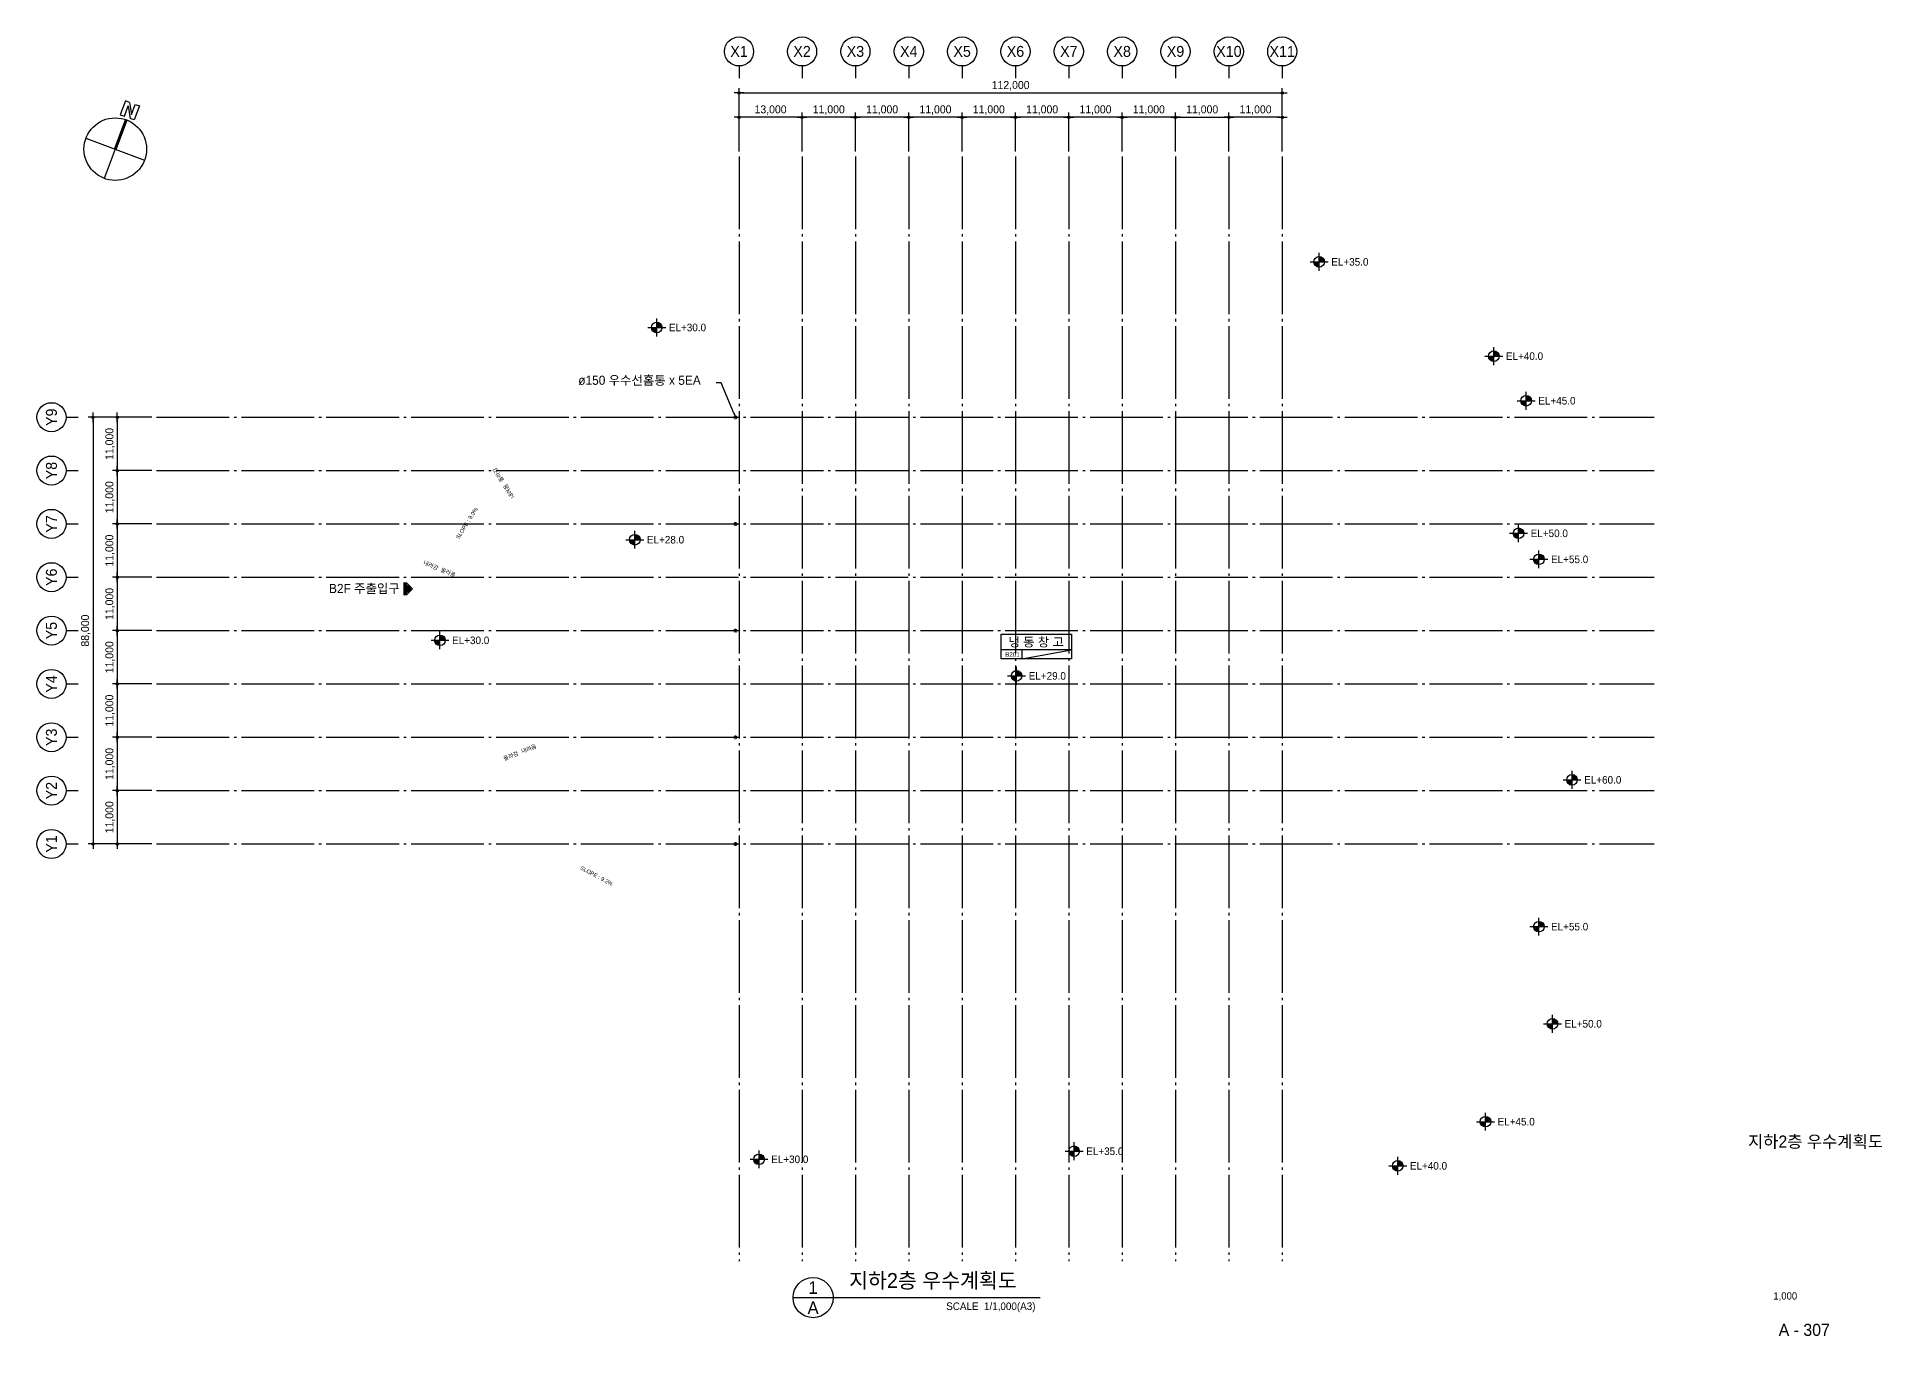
# Model space of a CAD drawing. Header units: millimetres. Extents: x 252222657 to 254795153, y 504225591 to 504550014.
# Drawn here: x 252735598 to 253116062, y 504282078 to 504550014 of the extents above; entities that cross this region are included whole.
import ezdxf
from ezdxf.enums import TextEntityAlignment as Align

# ---------------------------------------------------------------- set-up
doc = ezdxf.new("R2010")
doc.units = ezdxf.units.MM
for name, pattern in [('CEN', [35, 30, -2, 1, -2]), ('DASH', [0.75, 0.5, -0.25]), ('xr-plan-대풍(130620)$0$CEN', [62, 60, -1, 0, -1])]:
    doc.linetypes.add(name, pattern=pattern)
for name, color, linetype in [('4A.TEC CEN', 1, 'CEN'), ('4A.TEC DIM', 7, 'Continuous'), ('4A.TEC FORM-TEXT', 3, 'Continuous'), ('4A.TEC TEXT', 7, 'Continuous'), ('4A.TEC TEXT 1', 3, 'Continuous'), ('4A.TEC TEXT 2', 3, 'Continuous'), ('4A.TEC 심볼', 7, 'Continuous'), ('xr-plan-대풍(130620)$0$CEN', 1, 'xr-plan-대풍(130620)$0$CEN'), ('㈜SE&C TEXT 1', 3, 'Continuous'), ('㈜SE&C 심볼', 7, 'Continuous'), ('사이포닉0', 3, 'Continuous')]:
    doc.layers.add(name, color=color, linetype=linetype)
doc.styles.add('GHS', font='malgun.ttf')
doc.styles.add('SAMOO', font='')
doc.styles.add('나눔고딕', font='')
doc.styles.add('돋움', font='')
doc.styles.add('돋음체', font='')
doc.styles.add('울릉도L', font='')
doc.styles.get('SAMOO').set_extended_font_data('Dotum')
doc.styles.get('나눔고딕').set_extended_font_data('Dotum')
doc.styles.get('돋움').set_extended_font_data('Dotum')
doc.styles.get('돋음체').set_extended_font_data('Dotum')
doc.styles.get('울릉도L').set_extended_font_data('Dotum')
doc.dimstyles.new('DIM_600(외부치수)', dxfattribs={"dimscale": 400, "dimtxt": 3.3, "dimasz": 1, "dimexe": 2, "dimexo": 2, "dimgap": 1, "dimtad": 1, "dimdec": 0, "dimdsep": 46, "dimlunit": 6, "dimtxsty": '나눔고딕', "dimblk1": 'DIMDOT', "dimblk2": 'DIMDOT', "dimsah": 1, "dimcen": 2.5, "dimdle": 1.5, "dimclrd": 8, "dimclre": 8, "dimclrt": 3, "dimadec": 0, "dimazin": 0, "dimtfac": 1, "dimtdec": 0, "dimtix": 1, "dimtmove": 2, "dimatfit": 3, "dimldrblk": 'DIMDOT', "dimfxl": 1, "dimtvp": 1, "dimtolj": 1, "dimtzin": 0, "dimarcsym": 0})

# ---------------------------------------------------------------- blocks, each defined once
blk = doc.blocks.new('DIMDOT')
at = {"color": 0}
blk.add_line((-2, 0), (2, 0), dxfattribs=at)
for radius in [0.5, 0.25]:
    blk.add_circle((0, 0), radius, dxfattribs=at)
blk = doc.blocks.new('*D140')
at = {"layer": '4A.TEC DIM', "color": 8, "lineweight": -2}
for p, q in [((169308, -38163), (169308, -25069)), ((169808, -26069), (280808, -26069)), ((281308, -38163), (281308, -25069))]:
    blk.add_line(p, q, dxfattribs=at)
at = {"layer": 'Defpoints', "color": 0}
for p in [(281308, -26069), (169308, -39163), (281308, -39163)]:
    blk.add_point(p, dxfattribs=at)
at = {"layer": '4A.TEC DIM', "color": 8, "lineweight": -2, "xscale": 500, "yscale": 500, "zscale": 500, "rotation": 180}
blk.add_blockref('DIMDOT', (169308, -26069), dxfattribs=at)
at = {"layer": '4A.TEC DIM', "color": 8, "lineweight": -2, "xscale": 500, "yscale": 500, "zscale": 500}
blk.add_blockref('DIMDOT', (281308, -26069), dxfattribs=at)
at = {"layer": '4A.TEC DIM', "color": 3, "insert": (225308, -24584), "char_height": 1650, "attachment_point": 5, "style": '나눔고딕'}
blk.add_mtext('\\A1;112,000', dxfattribs=at)
blk = doc.blocks.new('ccs122')
at = {"layer": '4A.TEC 심볼'}
blk.add_line((0, 8), (0, 3), dxfattribs=at)
blk.add_circle((0, 14), 6, dxfattribs=at)
at = {"layer": '4A.TEC TEXT 2', "color": 3, "style": 'GHS'}
blk.add_attdef('NO', text='', height=4.5, dxfattribs=at).set_placement((-0.01, 14.02), align=Align.MIDDLE_CENTER)
blk = doc.blocks.new('*D141')
at = {"layer": '4A.TEC DIM', "color": 8, "lineweight": -2}
for p, q in [((48195, -103937), (40113, -103937)), ((41113, -104437), (41113, -114437)), ((48195, -114937), (40113, -114937))]:
    blk.add_line(p, q, dxfattribs=at)
at = {"layer": 'Defpoints', "color": 0}
for p in [(49195, -103937), (41113, -114937), (49195, -114937)]:
    blk.add_point(p, dxfattribs=at)
at = {"layer": '4A.TEC DIM', "color": 8, "lineweight": -2, "xscale": 500, "yscale": 500, "zscale": 500}
for p, rotation in [((41113, -103937), 90), ((41113, -114937), 270)]:
    blk.add_blockref('DIMDOT', p, dxfattribs=dict(at, rotation=rotation))
at = {"layer": '4A.TEC DIM', "color": 3, "insert": (39628, -109437), "char_height": 1650, "attachment_point": 5, "rotation": 90, "style": '나눔고딕'}
blk.add_mtext('\\A1;11,000', dxfattribs=at)
blk = doc.blocks.new('*D142')
at = {"layer": '4A.TEC DIM', "color": 8, "lineweight": -2}
for p, q in [((48195, -92937), (35100, -92937)), ((36100, -93437), (36100, -180437)), ((48195, -180937), (35100, -180937))]:
    blk.add_line(p, q, dxfattribs=at)
at = {"layer": 'Defpoints', "color": 0}
for p in [(49195, -92937), (36100, -180937), (49195, -180937)]:
    blk.add_point(p, dxfattribs=at)
at = {"layer": '4A.TEC DIM', "color": 8, "lineweight": -2, "xscale": 500, "yscale": 500, "zscale": 500}
for p, rotation in [((36100, -92937), 90), ((36100, -180937), 270)]:
    blk.add_blockref('DIMDOT', p, dxfattribs=dict(at, rotation=rotation))
at = {"layer": '4A.TEC DIM', "color": 3, "insert": (34615, -136937), "char_height": 1650, "attachment_point": 5, "rotation": 90, "style": '나눔고딕'}
blk.add_mtext('\\A1;88,000', dxfattribs=at)
blk = doc.blocks.new('*D143')
at = {"layer": '4A.TEC DIM', "color": 8, "lineweight": -2}
for p, q in [((48195, -169937), (40113, -169937)), ((41113, -170437), (41113, -180437)), ((48195, -180937), (40113, -180937))]:
    blk.add_line(p, q, dxfattribs=at)
at = {"layer": 'Defpoints', "color": 0}
for p in [(49195, -169937), (41113, -180937), (49195, -180937)]:
    blk.add_point(p, dxfattribs=at)
at = {"layer": '4A.TEC DIM', "color": 8, "lineweight": -2, "xscale": 500, "yscale": 500, "zscale": 500}
for p, rotation in [((41113, -169937), 90), ((41113, -180937), 270)]:
    blk.add_blockref('DIMDOT', p, dxfattribs=dict(at, rotation=rotation))
at = {"layer": '4A.TEC DIM', "color": 3, "insert": (39628, -175437), "char_height": 1650, "attachment_point": 5, "rotation": 90, "style": '나눔고딕'}
blk.add_mtext('\\A1;11,000', dxfattribs=at)
blk = doc.blocks.new('*D144')
at = {"layer": '4A.TEC DIM', "color": 8, "lineweight": -2}
for p, q in [((48195, -158937), (40113, -158937)), ((41113, -159437), (41113, -169437)), ((48195, -169937), (40113, -169937))]:
    blk.add_line(p, q, dxfattribs=at)
at = {"layer": 'Defpoints', "color": 0}
for p in [(49195, -158937), (41113, -169937), (49195, -169937)]:
    blk.add_point(p, dxfattribs=at)
at = {"layer": '4A.TEC DIM', "color": 8, "lineweight": -2, "xscale": 500, "yscale": 500, "zscale": 500}
for p, rotation in [((41113, -158937), 90), ((41113, -169937), 270)]:
    blk.add_blockref('DIMDOT', p, dxfattribs=dict(at, rotation=rotation))
at = {"layer": '4A.TEC DIM', "color": 3, "insert": (39628, -164437), "char_height": 1650, "attachment_point": 5, "rotation": 90, "style": '나눔고딕'}
blk.add_mtext('\\A1;11,000', dxfattribs=at)
blk = doc.blocks.new('*D145')
at = {"layer": '4A.TEC DIM', "color": 8, "lineweight": -2}
for p, q in [((48195, -147937), (40113, -147937)), ((41113, -148437), (41113, -158437)), ((48195, -158937), (40113, -158937))]:
    blk.add_line(p, q, dxfattribs=at)
at = {"layer": 'Defpoints', "color": 0}
for p in [(49195, -147937), (41113, -158937), (49195, -158937)]:
    blk.add_point(p, dxfattribs=at)
at = {"layer": '4A.TEC DIM', "color": 8, "lineweight": -2, "xscale": 500, "yscale": 500, "zscale": 500}
for p, rotation in [((41113, -147937), 90), ((41113, -158937), 270)]:
    blk.add_blockref('DIMDOT', p, dxfattribs=dict(at, rotation=rotation))
at = {"layer": '4A.TEC DIM', "color": 3, "insert": (39628, -153437), "char_height": 1650, "attachment_point": 5, "rotation": 90, "style": '나눔고딕'}
blk.add_mtext('\\A1;11,000', dxfattribs=at)
blk = doc.blocks.new('*D146')
at = {"layer": '4A.TEC DIM', "color": 8, "lineweight": -2}
for p, q in [((48195, -136937), (40113, -136937)), ((41113, -137437), (41113, -147437)), ((48195, -147937), (40113, -147937))]:
    blk.add_line(p, q, dxfattribs=at)
at = {"layer": 'Defpoints', "color": 0}
for p in [(49195, -136937), (41113, -147937), (49195, -147937)]:
    blk.add_point(p, dxfattribs=at)
at = {"layer": '4A.TEC DIM', "color": 8, "lineweight": -2, "xscale": 500, "yscale": 500, "zscale": 500}
for p, rotation in [((41113, -136937), 90), ((41113, -147937), 270)]:
    blk.add_blockref('DIMDOT', p, dxfattribs=dict(at, rotation=rotation))
at = {"layer": '4A.TEC DIM', "color": 3, "insert": (39628, -142437), "char_height": 1650, "attachment_point": 5, "rotation": 90, "style": '나눔고딕'}
blk.add_mtext('\\A1;11,000', dxfattribs=at)
blk = doc.blocks.new('*D147')
at = {"layer": '4A.TEC DIM', "color": 8, "lineweight": -2}
for p, q in [((48195, -125937), (40113, -125937)), ((41113, -126437), (41113, -136437)), ((48195, -136937), (40113, -136937))]:
    blk.add_line(p, q, dxfattribs=at)
at = {"layer": 'Defpoints', "color": 0}
for p in [(49195, -125937), (41113, -136937), (49195, -136937)]:
    blk.add_point(p, dxfattribs=at)
at = {"layer": '4A.TEC DIM', "color": 8, "lineweight": -2, "xscale": 500, "yscale": 500, "zscale": 500}
for p, rotation in [((41113, -125937), 90), ((41113, -136937), 270)]:
    blk.add_blockref('DIMDOT', p, dxfattribs=dict(at, rotation=rotation))
at = {"layer": '4A.TEC DIM', "color": 3, "insert": (39628, -131437), "char_height": 1650, "attachment_point": 5, "rotation": 90, "style": '나눔고딕'}
blk.add_mtext('\\A1;11,000', dxfattribs=at)
blk = doc.blocks.new('*D148')
at = {"layer": '4A.TEC DIM', "color": 8, "lineweight": -2}
for p, q in [((48195, -114937), (40113, -114937)), ((41113, -115437), (41113, -125437)), ((48195, -125937), (40113, -125937))]:
    blk.add_line(p, q, dxfattribs=at)
at = {"layer": 'Defpoints', "color": 0}
for p in [(49195, -114937), (41113, -125937), (49195, -125937)]:
    blk.add_point(p, dxfattribs=at)
at = {"layer": '4A.TEC DIM', "color": 8, "lineweight": -2, "xscale": 500, "yscale": 500, "zscale": 500}
for p, rotation in [((41113, -114937), 90), ((41113, -125937), 270)]:
    blk.add_blockref('DIMDOT', p, dxfattribs=dict(at, rotation=rotation))
at = {"layer": '4A.TEC DIM', "color": 3, "insert": (39628, -120437), "char_height": 1650, "attachment_point": 5, "rotation": 90, "style": '나눔고딕'}
blk.add_mtext('\\A1;11,000', dxfattribs=at)
blk = doc.blocks.new('*D150')
at = {"layer": '4A.TEC DIM', "color": 8, "lineweight": -2}
for p, q in [((169308, -38163), (169308, -30082)), ((182308, -38163), (182308, -30082)), ((181808, -31082), (169808, -31082))]:
    blk.add_line(p, q, dxfattribs=at)
at = {"layer": 'Defpoints', "color": 0}
for p in [(169308, -31082), (169308, -39163), (182308, -39163)]:
    blk.add_point(p, dxfattribs=at)
at = {"layer": '4A.TEC DIM', "color": 8, "lineweight": -2, "xscale": 500, "yscale": 500, "zscale": 500, "rotation": 180}
blk.add_blockref('DIMDOT', (169308, -31082), dxfattribs=at)
at = {"layer": '4A.TEC DIM', "color": 8, "lineweight": -2, "xscale": 500, "yscale": 500, "zscale": 500}
blk.add_blockref('DIMDOT', (182308, -31082), dxfattribs=at)
at = {"layer": '4A.TEC DIM', "color": 3, "insert": (175808, -29597), "char_height": 1650, "attachment_point": 5, "style": '나눔고딕'}
blk.add_mtext('\\A1;13,000', dxfattribs=at)
blk = doc.blocks.new('*D151')
at = {"layer": '4A.TEC DIM', "color": 8, "lineweight": -2}
for p, q in [((182308, -38163), (182308, -30082)), ((193308, -38163), (193308, -30082)), ((192808, -31082), (182808, -31082))]:
    blk.add_line(p, q, dxfattribs=at)
at = {"layer": 'Defpoints', "color": 0}
for p in [(182308, -31082), (182308, -39163), (193308, -39163)]:
    blk.add_point(p, dxfattribs=at)
at = {"layer": '4A.TEC DIM', "color": 8, "lineweight": -2, "xscale": 500, "yscale": 500, "zscale": 500, "rotation": 180}
blk.add_blockref('DIMDOT', (182308, -31082), dxfattribs=at)
at = {"layer": '4A.TEC DIM', "color": 8, "lineweight": -2, "xscale": 500, "yscale": 500, "zscale": 500}
blk.add_blockref('DIMDOT', (193308, -31082), dxfattribs=at)
at = {"layer": '4A.TEC DIM', "color": 3, "insert": (187808, -29597), "char_height": 1650, "attachment_point": 5, "style": '나눔고딕'}
blk.add_mtext('\\A1;11,000', dxfattribs=at)
blk = doc.blocks.new('*D152')
at = {"layer": '4A.TEC DIM', "color": 8, "lineweight": -2}
for p, q in [((193308, -38163), (193308, -30082)), ((204308, -38163), (204308, -30082)), ((203808, -31082), (193808, -31082))]:
    blk.add_line(p, q, dxfattribs=at)
at = {"layer": 'Defpoints', "color": 0}
for p in [(193308, -31082), (193308, -39163), (204308, -39163)]:
    blk.add_point(p, dxfattribs=at)
at = {"layer": '4A.TEC DIM', "color": 8, "lineweight": -2, "xscale": 500, "yscale": 500, "zscale": 500, "rotation": 180}
blk.add_blockref('DIMDOT', (193308, -31082), dxfattribs=at)
at = {"layer": '4A.TEC DIM', "color": 8, "lineweight": -2, "xscale": 500, "yscale": 500, "zscale": 500}
blk.add_blockref('DIMDOT', (204308, -31082), dxfattribs=at)
at = {"layer": '4A.TEC DIM', "color": 3, "insert": (198808, -29597), "char_height": 1650, "attachment_point": 5, "style": '나눔고딕'}
blk.add_mtext('\\A1;11,000', dxfattribs=at)
blk = doc.blocks.new('*D153')
at = {"layer": '4A.TEC DIM', "color": 8, "lineweight": -2}
for p, q in [((204308, -38163), (204308, -30082)), ((215308, -38163), (215308, -30082)), ((214808, -31082), (204808, -31082))]:
    blk.add_line(p, q, dxfattribs=at)
at = {"layer": 'Defpoints', "color": 0}
for p in [(204308, -31082), (204308, -39163), (215308, -39163)]:
    blk.add_point(p, dxfattribs=at)
at = {"layer": '4A.TEC DIM', "color": 8, "lineweight": -2, "xscale": 500, "yscale": 500, "zscale": 500, "rotation": 180}
blk.add_blockref('DIMDOT', (204308, -31082), dxfattribs=at)
at = {"layer": '4A.TEC DIM', "color": 8, "lineweight": -2, "xscale": 500, "yscale": 500, "zscale": 500}
blk.add_blockref('DIMDOT', (215308, -31082), dxfattribs=at)
at = {"layer": '4A.TEC DIM', "color": 3, "insert": (209808, -29597), "char_height": 1650, "attachment_point": 5, "style": '나눔고딕'}
blk.add_mtext('\\A1;11,000', dxfattribs=at)
blk = doc.blocks.new('*D154')
at = {"layer": '4A.TEC DIM', "color": 8, "lineweight": -2}
for p, q in [((215308, -38163), (215308, -30082)), ((226308, -38163), (226308, -30082)), ((225808, -31082), (215808, -31082))]:
    blk.add_line(p, q, dxfattribs=at)
at = {"layer": 'Defpoints', "color": 0}
for p in [(215308, -31082), (215308, -39163), (226308, -39163)]:
    blk.add_point(p, dxfattribs=at)
at = {"layer": '4A.TEC DIM', "color": 8, "lineweight": -2, "xscale": 500, "yscale": 500, "zscale": 500, "rotation": 180}
blk.add_blockref('DIMDOT', (215308, -31082), dxfattribs=at)
at = {"layer": '4A.TEC DIM', "color": 8, "lineweight": -2, "xscale": 500, "yscale": 500, "zscale": 500}
blk.add_blockref('DIMDOT', (226308, -31082), dxfattribs=at)
at = {"layer": '4A.TEC DIM', "color": 3, "insert": (220808, -29597), "char_height": 1650, "attachment_point": 5, "style": '나눔고딕'}
blk.add_mtext('\\A1;11,000', dxfattribs=at)
blk = doc.blocks.new('*D155')
at = {"layer": '4A.TEC DIM', "color": 8, "lineweight": -2}
for p, q in [((226308, -38163), (226308, -30082)), ((237308, -38163), (237308, -30082)), ((236808, -31082), (226808, -31082))]:
    blk.add_line(p, q, dxfattribs=at)
at = {"layer": 'Defpoints', "color": 0}
for p in [(226308, -31082), (226308, -39163), (237308, -39163)]:
    blk.add_point(p, dxfattribs=at)
at = {"layer": '4A.TEC DIM', "color": 8, "lineweight": -2, "xscale": 500, "yscale": 500, "zscale": 500, "rotation": 180}
blk.add_blockref('DIMDOT', (226308, -31082), dxfattribs=at)
at = {"layer": '4A.TEC DIM', "color": 8, "lineweight": -2, "xscale": 500, "yscale": 500, "zscale": 500}
blk.add_blockref('DIMDOT', (237308, -31082), dxfattribs=at)
at = {"layer": '4A.TEC DIM', "color": 3, "insert": (231808, -29597), "char_height": 1650, "attachment_point": 5, "style": '나눔고딕'}
blk.add_mtext('\\A1;11,000', dxfattribs=at)
blk = doc.blocks.new('*D156')
at = {"layer": '4A.TEC DIM', "color": 8, "lineweight": -2}
for p, q in [((237308, -38163), (237308, -30082)), ((248308, -38163), (248308, -30082)), ((247808, -31082), (237808, -31082))]:
    blk.add_line(p, q, dxfattribs=at)
at = {"layer": 'Defpoints', "color": 0}
for p in [(237308, -31082), (237308, -39163), (248308, -39163)]:
    blk.add_point(p, dxfattribs=at)
at = {"layer": '4A.TEC DIM', "color": 8, "lineweight": -2, "xscale": 500, "yscale": 500, "zscale": 500, "rotation": 180}
blk.add_blockref('DIMDOT', (237308, -31082), dxfattribs=at)
at = {"layer": '4A.TEC DIM', "color": 8, "lineweight": -2, "xscale": 500, "yscale": 500, "zscale": 500}
blk.add_blockref('DIMDOT', (248308, -31082), dxfattribs=at)
at = {"layer": '4A.TEC DIM', "color": 3, "insert": (242808, -29597), "char_height": 1650, "attachment_point": 5, "style": '나눔고딕'}
blk.add_mtext('\\A1;11,000', dxfattribs=at)
blk = doc.blocks.new('*D157')
at = {"layer": '4A.TEC DIM', "color": 8, "lineweight": -2}
for p, q in [((248308, -38163), (248308, -30082)), ((259308, -38163), (259308, -30082)), ((258808, -31082), (248808, -31082))]:
    blk.add_line(p, q, dxfattribs=at)
at = {"layer": 'Defpoints', "color": 0}
for p in [(248308, -31082), (248308, -39163), (259308, -39163)]:
    blk.add_point(p, dxfattribs=at)
at = {"layer": '4A.TEC DIM', "color": 8, "lineweight": -2, "xscale": 500, "yscale": 500, "zscale": 500, "rotation": 180}
blk.add_blockref('DIMDOT', (248308, -31082), dxfattribs=at)
at = {"layer": '4A.TEC DIM', "color": 8, "lineweight": -2, "xscale": 500, "yscale": 500, "zscale": 500}
blk.add_blockref('DIMDOT', (259308, -31082), dxfattribs=at)
at = {"layer": '4A.TEC DIM', "color": 3, "insert": (253808, -29597), "char_height": 1650, "attachment_point": 5, "style": '나눔고딕'}
blk.add_mtext('\\A1;11,000', dxfattribs=at)
blk = doc.blocks.new('*D158')
at = {"layer": '4A.TEC DIM', "color": 8, "lineweight": -2}
for p, q in [((270308, -38163), (270308, -30082)), ((281308, -38163), (281308, -30082)), ((280808, -31082), (270808, -31082))]:
    blk.add_line(p, q, dxfattribs=at)
at = {"layer": 'Defpoints', "color": 0}
for p in [(270308, -31082), (270308, -39163), (281308, -39163)]:
    blk.add_point(p, dxfattribs=at)
at = {"layer": '4A.TEC DIM', "color": 8, "lineweight": -2, "xscale": 500, "yscale": 500, "zscale": 500, "rotation": 180}
blk.add_blockref('DIMDOT', (270308, -31082), dxfattribs=at)
at = {"layer": '4A.TEC DIM', "color": 8, "lineweight": -2, "xscale": 500, "yscale": 500, "zscale": 500}
blk.add_blockref('DIMDOT', (281308, -31082), dxfattribs=at)
at = {"layer": '4A.TEC DIM', "color": 3, "insert": (275808, -29597), "char_height": 1650, "attachment_point": 5, "style": '나눔고딕'}
blk.add_mtext('\\A1;11,000', dxfattribs=at)
blk = doc.blocks.new('*D159')
at = {"layer": '4A.TEC DIM', "color": 8, "lineweight": -2}
for p, q in [((48195, -92937), (40113, -92937)), ((41113, -93437), (41113, -103437)), ((48195, -103937), (40113, -103937))]:
    blk.add_line(p, q, dxfattribs=at)
at = {"layer": 'Defpoints', "color": 0}
for p in [(49195, -92937), (41113, -103937), (49195, -103937)]:
    blk.add_point(p, dxfattribs=at)
at = {"layer": '4A.TEC DIM', "color": 8, "lineweight": -2, "xscale": 500, "yscale": 500, "zscale": 500}
for p, rotation in [((41113, -92937), 90), ((41113, -103937), 270)]:
    blk.add_blockref('DIMDOT', p, dxfattribs=dict(at, rotation=rotation))
at = {"layer": '4A.TEC DIM', "color": 3, "insert": (39628, -98437), "char_height": 1650, "attachment_point": 5, "rotation": 90, "style": '나눔고딕'}
blk.add_mtext('\\A1;11,000', dxfattribs=at)
blk = doc.blocks.new('*D149')
at = {"layer": '4A.TEC DIM', "color": 8, "lineweight": -2}
for p, q in [((259308, -38163), (259308, -30082)), ((270308, -38163), (270308, -30082)), ((259808, -31082), (269808, -31082))]:
    blk.add_line(p, q, dxfattribs=at)
at = {"layer": 'Defpoints', "color": 0}
for p in [(270308, -31082), (259308, -39163), (270308, -39163)]:
    blk.add_point(p, dxfattribs=at)
at = {"layer": '4A.TEC DIM', "color": 8, "lineweight": -2, "xscale": 500, "yscale": 500, "zscale": 500, "rotation": 180}
blk.add_blockref('DIMDOT', (259308, -31082), dxfattribs=at)
at = {"layer": '4A.TEC DIM', "color": 8, "lineweight": -2, "xscale": 500, "yscale": 500, "zscale": 500}
blk.add_blockref('DIMDOT', (270308, -31082), dxfattribs=at)
at = {"layer": '4A.TEC DIM', "color": 3, "insert": (264808, -29597), "char_height": 1650, "attachment_point": 5, "style": '나눔고딕'}
blk.add_mtext('\\A1;11,000', dxfattribs=at)
blk = doc.blocks.new('FL-LEVEL1')
at = {"layer": '4A.TEC 심볼', "linetype": 'ByBlock'}
h = blk.add_hatch(color=256, dxfattribs=at)
h.paths.add_polyline_path([(295, 175), (295, 0), (470, 0, 0.414214)])
h.paths.add_polyline_path([(295, 0), (120, 0, 0.414214), (295, -175)])
for p, q in [((0, 0), (590, 0)), ((295, -295), (295, 295))]:
    blk.add_line(p, q, dxfattribs=at)
blk.add_circle((295, 0), 175, dxfattribs=at)
at = {"layer": '4A.TEC TEXT 2', "color": 3, "linetype": 'ByBlock', "style": 'SAMOO'}
blk.add_attdef('FL', text='', height=250, dxfattribs=at).set_placement((695, 0), align=Align.MIDDLE_LEFT)
blk = doc.blocks.new('dwg9CDF')
at = {"layer": '4A.TEC 심볼', "color": 3, "linetype": 'ByBlock'}
ref = blk.add_blockref('FL-LEVEL1', (287075, -60898, 36666), dxfattribs=dict(at, xscale=6.250000000000405, yscale=6.250000000000405, zscale=6.250000000000405))
ref.add_attrib('FL', 'EL+35.0', dxfattribs={"layer": '4A.TEC TEXT 1', "color": 3, "linetype": 'ByBlock', "height": 1562.5, "style": 'SAMOO'}).set_placement((291419, -60898, 36666), align=Align.MIDDLE_LEFT)
ref = blk.add_blockref('FL-LEVEL1', (150493, -74424, 31666), dxfattribs=dict(at, xscale=6.250000000000405, yscale=6.250000000000405, zscale=6.250000000000405))
ref.add_attrib('FL', 'EL+30.0', dxfattribs={"layer": '4A.TEC TEXT 1', "color": 3, "linetype": 'ByBlock', "height": 1562.5, "style": 'SAMOO'}).set_placement((154837, -74424, 31666), align=Align.MIDDLE_LEFT)
ref = blk.add_blockref('FL-LEVEL1', (323089, -80342, 36666), dxfattribs=dict(at, xscale=6.250000000000405, yscale=6.250000000000405, zscale=6.250000000000405))
ref.add_attrib('FL', 'EL+40.0', dxfattribs={"layer": '4A.TEC TEXT 1', "color": 3, "linetype": 'ByBlock', "height": 1562.5, "style": 'SAMOO'}).set_placement((327433, -80342, 36666), align=Align.MIDDLE_LEFT)
ref = blk.add_blockref('FL-LEVEL1', (329769, -89536, 46666), dxfattribs=dict(at, xscale=6.250000000000405, yscale=6.250000000000405, zscale=6.250000000000405))
ref.add_attrib('FL', 'EL+45.0', dxfattribs={"layer": '4A.TEC TEXT 1', "color": 3, "linetype": 'ByBlock', "height": 1562.5, "style": 'SAMOO'}).set_placement((334113, -89536, 46666), align=Align.MIDDLE_LEFT)
ref = blk.add_blockref('FL-LEVEL1', (328195, -116874, 51666), dxfattribs=dict(at, xscale=6.250000000000405, yscale=6.250000000000405, zscale=6.250000000000405))
ref.add_attrib('FL', 'EL+50.0', dxfattribs={"layer": '4A.TEC TEXT 1', "color": 3, "linetype": 'ByBlock', "height": 1562.5, "style": 'SAMOO'}).set_placement((332539, -116874, 51666), align=Align.MIDDLE_LEFT)
ref = blk.add_blockref('FL-LEVEL1', (332391, -122240, 56666), dxfattribs=dict(at, xscale=6.250000000000405, yscale=6.250000000000405, zscale=6.250000000000405))
ref.add_attrib('FL', 'EL+55.0', dxfattribs={"layer": '4A.TEC TEXT 1', "color": 3, "linetype": 'ByBlock', "height": 1562.5, "style": 'SAMOO'}).set_placement((336735, -122240, 56666), align=Align.MIDDLE_LEFT)
ref = blk.add_blockref('FL-LEVEL1', (339218, -167717, 226666), dxfattribs=dict(at, xscale=6.250000000000405, yscale=6.250000000000405, zscale=6.250000000000405))
ref.add_attrib('FL', 'EL+60.0', dxfattribs={"layer": '4A.TEC TEXT 1', "color": 3, "linetype": 'ByBlock', "height": 1562.5, "style": 'SAMOO'}).set_placement((343562, -167717, 226666), align=Align.MIDDLE_LEFT)
ref = blk.add_blockref('FL-LEVEL1', (332391, -197997, 56666), dxfattribs=dict(at, xscale=6.250000000000405, yscale=6.250000000000405, zscale=6.250000000000405))
ref.add_attrib('FL', 'EL+55.0', dxfattribs={"layer": '4A.TEC TEXT 1', "color": 3, "linetype": 'ByBlock', "height": 1562.5, "style": 'SAMOO'}).set_placement((336735, -197997, 56666), align=Align.MIDDLE_LEFT)
ref = blk.add_blockref('FL-LEVEL1', (335195, -218028, 51666), dxfattribs=dict(at, xscale=6.250000000000405, yscale=6.250000000000405, zscale=6.250000000000405))
ref.add_attrib('FL', 'EL+50.0', dxfattribs={"layer": '4A.TEC TEXT 1', "color": 3, "linetype": 'ByBlock', "height": 1562.5, "style": 'SAMOO'}).set_placement((339539, -218028, 51666), align=Align.MIDDLE_LEFT)
ref = blk.add_blockref('FL-LEVEL1', (321367, -238214, 46666), dxfattribs=dict(at, xscale=6.250000000000405, yscale=6.250000000000405, zscale=6.250000000000405))
ref.add_attrib('FL', 'EL+45.0', dxfattribs={"layer": '4A.TEC TEXT 1', "color": 3, "linetype": 'ByBlock', "height": 1562.5, "style": 'SAMOO'}).set_placement((325711, -238214, 46666), align=Align.MIDDLE_LEFT)
ref = blk.add_blockref('FL-LEVEL1', (236546, -244313, 36666), dxfattribs=dict(at, xscale=6.250000000000405, yscale=6.250000000000405, zscale=6.250000000000405))
ref.add_attrib('FL', 'EL+35.0', dxfattribs={"layer": '4A.TEC TEXT 1', "color": 3, "linetype": 'ByBlock', "height": 1562.5, "style": 'SAMOO'}).set_placement((240890, -244313, 36666), align=Align.MIDDLE_LEFT)
ref = blk.add_blockref('FL-LEVEL1', (171588, -245977, 31666), dxfattribs=dict(at, xscale=6.250000000000405, yscale=6.250000000000405, zscale=6.250000000000405))
ref.add_attrib('FL', 'EL+30.0', dxfattribs={"layer": '4A.TEC TEXT 1', "color": 3, "linetype": 'ByBlock', "height": 1562.5, "style": 'SAMOO'}).set_placement((175932, -245977, 31666), align=Align.MIDDLE_LEFT)
ref = blk.add_blockref('FL-LEVEL1', (303281, -247320, 41666), dxfattribs=dict(at, xscale=6.250000000000405, yscale=6.250000000000405, zscale=6.250000000000405))
ref.add_attrib('FL', 'EL+40.0', dxfattribs={"layer": '4A.TEC TEXT 1', "color": 3, "linetype": 'ByBlock', "height": 1562.5, "style": 'SAMOO'}).set_placement((307625, -247320, 41666), align=Align.MIDDLE_LEFT)
blk = doc.blocks.new('dr-sy-018-D-M')
at = {"layer": '4A.TEC 심볼', "color": 0}
for p, q in [((-1, 16.4), (-2.5, 16.4)), ((-2.5, 16.4), (-2.5, 11.4)), ((-1, 16.4), (1, 12.8)), ((-1, 15.09), (1.05, 11.4)), ((-1, 11.4), (-1, 15.09)), ((1, 12.8), (1, 16.4)), ((1, 16.4), (2.5, 16.4)), ((2.5, 16.4), (2.5, 11.4)), ((-2.5, 11.4), (-1, 11.4)), ((2.5, 11.4), (1.05, 11.4)), ((-10.5, 0), (10.5, 0)), ((0, 0), (0, -10.5))]:
    blk.add_line(p, q, dxfattribs=at)
at = {"layer": '4A.TEC 심볼', "color": 0, "const_width": 1}
blk.add_lwpolyline([(0, 10.5), (0, 0)], dxfattribs=at)
at = {"layer": '4A.TEC 심볼', "color": 0}
blk.add_circle((0, 0), 10.5, dxfattribs=at)
blk = doc.blocks.new('zw$F3B1')
at = {"color": 4}
blk.add_lwpolyline([(333, 33), (333, 333), (33, 333), (33, 33)], close=True, dxfattribs=at)
blk.add_circle((183, 183), 100)
at = {"layer": '4A.TEC 심볼', "color": 6, "linetype": 'DASH', "ltscale": 100, "const_width": 100}
blk.add_lwpolyline([(183, -217, -366.6824829), (187, -217)], format="xyb", dxfattribs=at)
at = {"layer": 'xr-plan-대풍(130620)$0$CEN'}
for p, q in [((0, 183), (366, 183)), ((183, 0), (183, 366))]:
    blk.add_line(p, q, dxfattribs=at)
blk = doc.blocks.new('aswer4')
at = {"rotation": 359.999999999962}
for p in [(254139441, 504471394, 0), (254139441, 504449394, 0), (254139441, 504427394, -1), (254139441, 504405394, 0), (254139441, 504383394, 0)]:
    blk.add_blockref('zw$F3B1', p, dxfattribs=at)
blk = doc.blocks.new('dwgFD3B')
at = {"layer": '4A.TEC CEN', "color": 250, "ltscale": 500}
for p, q in [((49194.51, -92936.83, -3333.33), (358000, -92936.83, -3333.33)), ((49194.51, -103936.83, -3333.33), (358000, -103936.83, -3333.33)), ((49194.51, -114936.83, -3333.33), (358000, -114936.83, -3333.33)), ((49194.51, -125936.83, -3333.33), (358000, -125936.83, -3333.33)), ((49194.51, -136936.83, -3333.33), (358000, -136936.83, -3333.33)), ((49194.51, -147936.83, -3333.33), (358000, -147936.83, -3333.33)), ((49194.51, -158936.83, -3333.33), (358000, -158936.83, -3333.33)), ((49194.51, -169936.83, -3333.33), (358000, -169936.83, -3333.33)), ((49194.51, -180936.83, -3333.33), (358000, -180936.83, -3333.33))]:
    blk.add_line(p, q, dxfattribs=at)
at = {"layer": '4A.TEC CEN', "color": 250, "ltscale": 500, "elevation": -3333.33}
for points in [[(169307.63, -39163.16), (169307.63, -267000)], [(182307.63, -39163.16), (182307.63, -267000)], [(193307.63, -39163.16), (193307.63, -267000)], [(204307.63, -39163.16), (204307.63, -267000)], [(215307.63, -39163.16), (215307.63, -267000)], [(226307.63, -39163.16), (226307.63, -267000)], [(237307.63, -39163.16), (237307.63, -267000)], [(248307.63, -39163.16), (248307.63, -267000)], [(259307.63, -39163.16), (259307.63, -267000)], [(270307.63, -39163.16), (270307.63, -267000)], [(281307.63, -39163.16), (281307.63, -267000)]]:
    blk.add_lwpolyline(points, dxfattribs=at)
at = {"layer": '4A.TEC 심볼'}
ref = blk.add_blockref('ccs122', (169307.63, -24500.01, 1666.22), dxfattribs=dict(at, xscale=499.9999977496833, yscale=499.9999977496833, zscale=499.9999977496833))
ref.add_attrib('NO', 'X1', dxfattribs={"layer": '0', "color": 3, "height": 2250, "style": '울릉도L'}).set_placement((169304.55, -17491.05, 1666.22), align=Align.MIDDLE_CENTER)
ref = blk.add_blockref('ccs122', (182307.63, -24500.01, -3333.78), dxfattribs=dict(at, xscale=499.9999977496833, yscale=499.9999977496833, zscale=499.9999977496833))
ref.add_attrib('NO', 'X2', dxfattribs={"layer": '0', "color": 3, "height": 2250, "style": '울릉도L'}).set_placement((182304.55, -17491.05, 1666.22), align=Align.MIDDLE_CENTER)
ref = blk.add_blockref('ccs122', (193307.63, -24500.01, -3333.78), dxfattribs=dict(at, xscale=499.9999977496833, yscale=499.9999977496833, zscale=499.9999977496833))
ref.add_attrib('NO', 'X3', dxfattribs={"layer": '0', "color": 3, "height": 2250, "style": '울릉도L'}).set_placement((193304.55, -17491.05, 1666.22), align=Align.MIDDLE_CENTER)
ref = blk.add_blockref('ccs122', (204307.63, -24500.01, -3333.78), dxfattribs=dict(at, xscale=499.9999977496833, yscale=499.9999977496833, zscale=499.9999977496833))
ref.add_attrib('NO', 'X4', dxfattribs={"layer": '0', "color": 3, "height": 2250, "style": '울릉도L'}).set_placement((204304.55, -17491.05, 1666.22), align=Align.MIDDLE_CENTER)
ref = blk.add_blockref('ccs122', (215307.63, -24500.01, -3333.78), dxfattribs=dict(at, xscale=499.9999977496833, yscale=499.9999977496833, zscale=499.9999977496833))
ref.add_attrib('NO', 'X5', dxfattribs={"layer": '0', "color": 3, "height": 2250, "style": '울릉도L'}).set_placement((215304.55, -17491.05, 1666.22), align=Align.MIDDLE_CENTER)
ref = blk.add_blockref('ccs122', (226307.63, -24500.01, -3333.78), dxfattribs=dict(at, xscale=499.9999977496833, yscale=499.9999977496833, zscale=499.9999977496833))
ref.add_attrib('NO', 'X6', dxfattribs={"layer": '0', "color": 3, "height": 2250, "style": '울릉도L'}).set_placement((226304.55, -17491.05, 1666.22), align=Align.MIDDLE_CENTER)
ref = blk.add_blockref('ccs122', (237307.63, -24500, -3333.78), dxfattribs=dict(at, xscale=499.9999977496833, yscale=499.9999977496833, zscale=499.9999977496833))
ref.add_attrib('NO', 'X7', dxfattribs={"layer": '0', "color": 3, "height": 2250, "style": '울릉도L'}).set_placement((237304.55, -17491.04, 1666.22), align=Align.MIDDLE_CENTER)
ref = blk.add_blockref('ccs122', (248307.63, -24500, -3333.78), dxfattribs=dict(at, xscale=499.9999977496833, yscale=499.9999977496833, zscale=499.9999977496833))
ref.add_attrib('NO', 'X8', dxfattribs={"layer": '0', "color": 3, "height": 2250, "style": '울릉도L'}).set_placement((248304.55, -17491.05, 1666.22), align=Align.MIDDLE_CENTER)
ref = blk.add_blockref('ccs122', (259307.63, -24500, -3333.78), dxfattribs=dict(at, xscale=499.9999977496833, yscale=499.9999977496833, zscale=499.9999977496833))
ref.add_attrib('NO', 'X9', dxfattribs={"layer": '0', "color": 3, "height": 2250, "style": '울릉도L'}).set_placement((259304.55, -17491.04, 1666.22), align=Align.MIDDLE_CENTER)
ref = blk.add_blockref('ccs122', (270307.63, -24500.01, -5000), dxfattribs=dict(at, xscale=499.9999977496833, yscale=499.9999977496833, zscale=499.9999977496833))
ref.add_attrib('NO', 'X10', dxfattribs={"layer": '0', "color": 3, "height": 2250, "style": '울릉도L'}).set_placement((270304.55, -17491.05, 1666.22), align=Align.MIDDLE_CENTER)
ref = blk.add_blockref('ccs122', (281307.63, -24500.01, -5000), dxfattribs=dict(at, xscale=499.9999977496833, yscale=499.9999977496833, zscale=499.9999977496833))
ref.add_attrib('NO', 'X11', dxfattribs={"layer": '0', "color": 3, "height": 2250, "style": '울릉도L'}).set_placement((281304.55, -17491.05, 1666.22), align=Align.MIDDLE_CENTER)
ref = blk.add_blockref('ccs122', (34531.36, -92936.83, 1666.22), dxfattribs=dict(at, xscale=499.9999977496833, yscale=499.9999977496833, zscale=499.9999977496833, rotation=90))
ref.add_attrib('NO', 'Y9', dxfattribs={"layer": '0', "color": 3, "height": 2250, "rotation": 90, "style": '울릉도L'}).set_placement((27522.4, -92939.91, 1666.22), align=Align.MIDDLE_CENTER)
ref = blk.add_blockref('ccs122', (34531.36, -103936.83, 1666.22), dxfattribs=dict(at, xscale=499.9999977496833, yscale=499.9999977496833, zscale=499.9999977496833, rotation=90))
ref.add_attrib('NO', 'Y8', dxfattribs={"layer": '0', "color": 3, "height": 2250, "rotation": 90, "style": '울릉도L'}).set_placement((27522.4, -103939.91, 1666.22), align=Align.MIDDLE_CENTER)
ref = blk.add_blockref('ccs122', (34531.36, -114936.83, 1666.22), dxfattribs=dict(at, xscale=499.9999977496833, yscale=499.9999977496833, zscale=499.9999977496833, rotation=90))
ref.add_attrib('NO', 'Y7', dxfattribs={"layer": '0', "color": 3, "height": 2250, "rotation": 90, "style": '울릉도L'}).set_placement((27522.41, -114939.91, 1666.22), align=Align.MIDDLE_CENTER)
ref = blk.add_blockref('ccs122', (34531.36, -125936.83, 1666.22), dxfattribs=dict(at, xscale=499.9999977496833, yscale=499.9999977496833, zscale=499.9999977496833, rotation=90))
ref.add_attrib('NO', 'Y6', dxfattribs={"layer": '0', "color": 3, "height": 2250, "rotation": 90, "style": '울릉도L'}).set_placement((27522.4, -125939.91, 1666.22), align=Align.MIDDLE_CENTER)
ref = blk.add_blockref('ccs122', (34531.36, -136936.83, 1666.22), dxfattribs=dict(at, xscale=499.9999977496833, yscale=499.9999977496833, zscale=499.9999977496833, rotation=90))
ref.add_attrib('NO', 'Y5', dxfattribs={"layer": '0', "color": 3, "height": 2250, "rotation": 90, "style": '울릉도L'}).set_placement((27522.41, -136939.91, 1666.22), align=Align.MIDDLE_CENTER)
ref = blk.add_blockref('ccs122', (34531.36, -147936.83, 1666.22), dxfattribs=dict(at, xscale=499.9999977496833, yscale=499.9999977496833, zscale=499.9999977496833, rotation=90))
ref.add_attrib('NO', 'Y4', dxfattribs={"layer": '0', "color": 3, "height": 2250, "rotation": 90, "style": '울릉도L'}).set_placement((27522.4, -147939.91, 1666.22), align=Align.MIDDLE_CENTER)
ref = blk.add_blockref('ccs122', (34531.36, -158936.83, 1666.22), dxfattribs=dict(at, xscale=499.9999977496833, yscale=499.9999977496833, zscale=499.9999977496833, rotation=90))
ref.add_attrib('NO', 'Y3', dxfattribs={"layer": '0', "color": 3, "height": 2250, "rotation": 90, "style": '울릉도L'}).set_placement((27522.4, -158939.91, 1666.22), align=Align.MIDDLE_CENTER)
ref = blk.add_blockref('ccs122', (34531.36, -169936.83, 1666.22), dxfattribs=dict(at, xscale=499.9999977496833, yscale=499.9999977496833, zscale=499.9999977496833, rotation=90))
ref.add_attrib('NO', 'Y2', dxfattribs={"layer": '0', "color": 3, "height": 2250, "rotation": 90, "style": '울릉도L'}).set_placement((27522.4, -169939.91, 1666.22), align=Align.MIDDLE_CENTER)
ref = blk.add_blockref('ccs122', (34531.36, -180936.83, 1666.22), dxfattribs=dict(at, xscale=499.9999977496833, yscale=499.9999977496833, zscale=499.9999977496833, rotation=90))
ref.add_attrib('NO', 'Y1', dxfattribs={"layer": '0', "color": 3, "height": 2250, "rotation": 90, "style": '울릉도L'}).set_placement((27522.4, -180939.91, 1666.22), align=Align.MIDDLE_CENTER)
at = {"layer": '4A.TEC DIM'}
for base, p1, p2, picture, middle in [((281307.63, -26068.86, 1666.22), (169307.63, -39163.16, 1666.22), (281307.63, -39163.16, -4403.83), '*D140', (225307.63, -24583.79, 1666.22)), ((169307.63, -31081.58, 1666.22), (182307.63, -39163.16, -3333.33), (169307.63, -39163.16, 1666.22), '*D150', (175807.63, -29596.51, 1666.22)), ((182307.63, -31081.58, -3333.78), (193307.63, -39163.16, -3333.78), (182307.63, -39163.16, -3333.78), '*D151', (187807.63, -29596.51, -3333.78)), ((193307.63, -31081.58, -3333.78), (204307.63, -39163.16, -3333.78), (193307.63, -39163.16, -3333.78), '*D152', (198807.63, -29596.51, -3333.78)), ((204307.63, -31081.58, -3333.78), (215307.63, -39163.16, -3333.78), (204307.63, -39163.16, -3333.78), '*D153', (209807.63, -29596.51, -3333.78)), ((215307.63, -31081.58, -3333.78), (226307.63, -39163.16, -3333.78), (215307.63, -39163.16, -3333.78), '*D154', (220807.63, -29596.51, -3333.78)), ((226307.63, -31081.58, -3333.78), (237307.63, -39163.16, -3333.78), (226307.63, -39163.16, -3333.78), '*D155', (231807.63, -29596.51, -3333.78)), ((237307.63, -31081.58, -3333.78), (248307.63, -39163.16, -3333.78), (237307.63, -39163.16, -3333.78), '*D156', (242807.63, -29596.51, -3333.78)), ((248307.63, -31081.58, -3333.78), (259307.63, -39163.16, -3333.78), (248307.63, -39163.16, -3333.78), '*D157', (253807.63, -29596.51, -3333.78)), ((270307.63, -31081.58, -5000), (281307.63, -39163.16, -5000), (270307.63, -39163.16, -5000), '*D158', (275807.63, -29596.51, -5000))]:
    dim = blk.add_linear_dim(base=base, p1=p1, p2=p2, dimstyle='DIM_600(외부치수)', override={"dimscale": 500, "dimdec": 1, "dimblk1": 'DIMDOT', "dimblk2": 'DIMDOT'}, dxfattribs=at)
    dim.commit()
    dim.dimension.update_dxf_attribs({"geometry": picture, "text_midpoint": middle})
for base, p1, p2, angle, picture, middle in [((270307.63, -31081.58, -5000), (259307.63, -39163.16, -5000), (270307.63, -39163.16, -5000), 180, '*D149', (264807.63, -29596.51, -5000)), ((36100.22, -180936.83, 1666.22), (49194.51, -92936.83, 1666.22), (49194.51, -180936.83, 1666.22), 90, '*D142', (34615.14, -136936.83, 1666.22)), ((41112.94, -103936.83, 1666.22), (49194.51, -92936.83, 1666.22), (49194.51, -103936.83, 1666.22), 90, '*D159', (39627.86, -98436.83, 1666.22)), ((41112.94, -114936.83, 1666.22), (49194.51, -103936.83, 1666.22), (49194.51, -114936.83, 1666.22), 90, '*D141', (39627.86, -109436.83, 1666.22)), ((41112.94, -125936.83, 1666.22), (49194.51, -114936.83, 1666.22), (49194.51, -125936.83, 1666.22), 90, '*D148', (39627.87, -120436.83, 1666.22)), ((41112.94, -136936.83, 1666.22), (49194.51, -125936.83, 1666.22), (49194.51, -136936.83, 1666.22), 90, '*D147', (39627.87, -131436.83, 1666.22)), ((41112.94, -147936.83, 1666.22), (49194.51, -136936.83, 1666.22), (49194.51, -147936.83, 1666.22), 90, '*D146', (39627.87, -142436.83, 1666.22)), ((41112.94, -158936.83, 1666.22), (49194.51, -147936.83, 1666.22), (49194.51, -158936.83, 1666.22), 90, '*D145', (39627.86, -153436.83, 1666.22)), ((41112.93, -169936.83, 1666.22), (49194.51, -158936.83, 1666.22), (49194.51, -169936.83, 1666.22), 90, '*D144', (39627.86, -164436.83, 1666.22)), ((41112.93, -180936.83, 1666.22), (49194.51, -169936.83, 1666.22), (49194.51, -180936.83, 1666.22), 90, '*D143', (39627.86, -175436.83, 1666.22))]:
    dim = blk.add_linear_dim(base=base, p1=p1, p2=p2, angle=angle, dimstyle='DIM_600(외부치수)', override={"dimscale": 500, "dimdec": 1, "dimblk1": 'DIMDOT', "dimblk2": 'DIMDOT'}, dxfattribs=at)
    dim.commit()
    dim.dimension.update_dxf_attribs({"geometry": picture, "text_midpoint": middle})

msp = doc.modelspace()

# ---------------------------------------------------------------- hatches: boundary and pattern name
at = {"layer": '4A.TEC 심볼'}
msp.add_hatch(color=256, dxfattribs=at).paths.add_polyline_path([(252811350.98, 504434852.3), (252811350.98, 504437520.88), (252812685.26, 504436186.59)])

# ---------------------------------------------------------------- linework, layer by layer
for p, q in [((252948914.73, 504423608.64), (252934448.17, 504423608.64)), ((252938698.17, 504423608.64), (252938698.17, 504421733.64)), ((252938698.17, 504421733.64), (252948914.73, 504423608.64)), ((252891503.32, 504290014.16, 3333.33), (252942468.64, 504290014.16, 3333.33))]:
    msp.add_line(p, q, dxfattribs=at)
for points in [[(252812685.26, 504436186.59), (252811350.98, 504434852.3), (252811350.98, 504437520.88), (252812685.26, 504436186.59)], [(252813041.07, 504436186.59), (252811706.79, 504434852.3), (252811706.79, 504437520.88), (252813041.07, 504436186.59)]]:
    msp.add_lwpolyline(points, dxfattribs=at)
msp.add_lwpolyline([(252934448.17, 504426858.64), (252948914.73, 504426858.64), (252948914.73, 504421733.64), (252934448.17, 504421733.64)], close=True, dxfattribs=at)
msp.add_circle((252895643.32, 504290014.16, 3333.33), 4140, dxfattribs=at)
at = {"layer": '사이포닉0', "color": 1, "elevation": -4999.55}
msp.add_lwpolyline([(252879323.26, 504472404.54), (252876690.89, 504478703.41), (252875690.89, 504478703.41)], dxfattribs=at)
at = {"layer": '사이포닉0', "color": 1}
msp.add_solid([(252879131.03, 504472324.21, -4999.55), (252879805.25, 504471251.2, -4999.55), (252879515.48, 504472484.87, -4999.55)], dxfattribs=at)

# ---------------------------------------------------------------- block references
for name, p in [('dwgFD3B', (252711066.54, 504564514.16, 3333.33)), ('dwg9CDF', (252711066.54, 504564514.16, -1666.67))]:
    msp.add_blockref(name, p)
at = {"layer": '4A.TEC 심볼'}
msp.add_blockref('aswer4', (-1260000, 0), dxfattribs=at)
at = {"layer": '4A.TEC 심볼', "color": 3, "linetype": 'ByBlock'}
ref = msp.add_blockref('FL-LEVEL1', (252857036.25, 504446320), dxfattribs=dict(at, xscale=6.250000000000405, yscale=6.250000000000405, zscale=6.250000000000405))
ref.add_attrib('FL', 'EL+28.0', dxfattribs={"layer": '4A.TEC TEXT 1', "color": 3, "linetype": 'ByBlock', "height": 1562.5, "style": 'SAMOO'}).set_placement((252861380, 504446320), align=Align.MIDDLE_LEFT)
ref = msp.add_blockref('FL-LEVEL1', (252816859.97, 504425570), dxfattribs=dict(at, xscale=6.250000000000405, yscale=6.250000000000405, zscale=6.250000000000405))
ref.add_attrib('FL', 'EL+30.0', dxfattribs={"layer": '4A.TEC TEXT 1', "color": 3, "linetype": 'ByBlock', "height": 1562.5, "style": 'SAMOO'}).set_placement((252821203.72, 504425570), align=Align.MIDDLE_LEFT)
ref = msp.add_blockref('FL-LEVEL1', (252935755, 504418237.27, 0.9), dxfattribs=dict(at, xscale=6.250000000000405, yscale=6.250000000000405, zscale=6.250000000000405))
ref.add_attrib('FL', 'EL+29.0', dxfattribs={"layer": '4A.TEC TEXT 1', "color": 3, "linetype": 'ByBlock', "height": 1562.5, "style": 'SAMOO'}).set_placement((252940098.75, 504418237.27, 0.9), align=Align.MIDDLE_LEFT)
at = {"layer": '㈜SE&C 심볼', "xscale": 614.3458659365483, "yscale": 614.3458659365483, "zscale": 614.3458659365483, "rotation": 339.5087343485739}
msp.add_blockref('dr-sy-018-D-M', (252751758.75, 504526864.93), dxfattribs=at)

# ---------------------------------------------------------------- texts
at = {"layer": '4A.TEC FORM-TEXT', "style": '돋움'}
msp.add_text('A - 307', height=2500, dxfattribs=at).set_placement((253100011.16, 504282113.47, 3333.33), align=Align.CENTER)
at = {"layer": '4A.TEC TEXT', "style": '돋움'}
msp.add_text('ø150 우수선홈통 x 5EA', height=1875, dxfattribs=at).set_placement((252847217.98, 504478267.24))
msp.add_text('B2F 주출입구', height=1875, dxfattribs=at).set_placement((252803126.77, 504436262.15, -1666.67), align=Align.MIDDLE_CENTER)
at = {"layer": '4A.TEC TEXT', "color": 3, "style": '돋음체'}
for s, height, p in [('냉 동 창 고', 1875, (252941638.94, 504425229.52)), ('B201', 937.5, (252936752.48, 504422656.8))]:
    msp.add_text(s, height=height, dxfattribs=at).set_placement(p, align=Align.MIDDLE_CENTER)
at = {"layer": '4A.TEC TEXT 2', "style": '나눔고딕'}
for s, height, p in [('지하2층 우수계획도', 2500, (253102320.03, 504320949.11, 3333.33)), ('1,000', 1500, (253096091.31, 504289613.35, 3333.33))]:
    msp.add_text(s, height=height, dxfattribs=at).set_placement(p, align=Align.CENTER)
at = {"layer": '4A.TEC TEXT 2', "color": 3, "style": '나눔고딕'}
msp.add_text('지하2층 우수계획도', height=3105, dxfattribs=at).set_placement((252903072.23, 504291049.16, 3333.33), align=Align.BOTTOM_LEFT)
for s, p in [('1', (252895643.32, 504292084.16, 3333.33)), ('A', (252895643.32, 504287944.16, 3333.33))]:
    msp.add_text(s, height=2587.5, dxfattribs=at).set_placement(p, align=Align.MIDDLE)
msp.add_text('SCALE  1/1,000(A3)', height=1552.5, dxfattribs=at).set_placement((252941496.61, 504286997.77, 3333.33), align=Align.BOTTOM_RIGHT)
at = {"layer": '㈜SE&C TEXT 1', "style": '나눔고딕'}
for s, height, rotation, p in [('올라감', 833.333, 122.6608787, (252830757.67, 504459679.44)), ('내려옴', 833.333, 122.6608787, (252832916.33, 504456311.92)), ('SLOPE : 9.9%', 833.3333, 57.9914891, (252824238.57, 504449727.77)), ('내려감', 833.333, 337.8009588, (252816826.81, 504441035.86)), ('올라옴', 833.333, 337.8009588, (252820395.46, 504439579.59)), ('올라감', 833.333, 21.6571462, (252833320, 504401730)), ('내려옴', 833.333, 21.6571462, (252837037.64, 504403206.21, -1666.67)), ('SLOPE : 9.2%', 833.3333, 332, (252851007.58, 504377002.1, -0.45))]:
    msp.add_text(s, height=height, rotation=rotation, dxfattribs=at).set_placement(p, align=Align.MIDDLE_CENTER)

doc.saveas('drawing.dxf')
